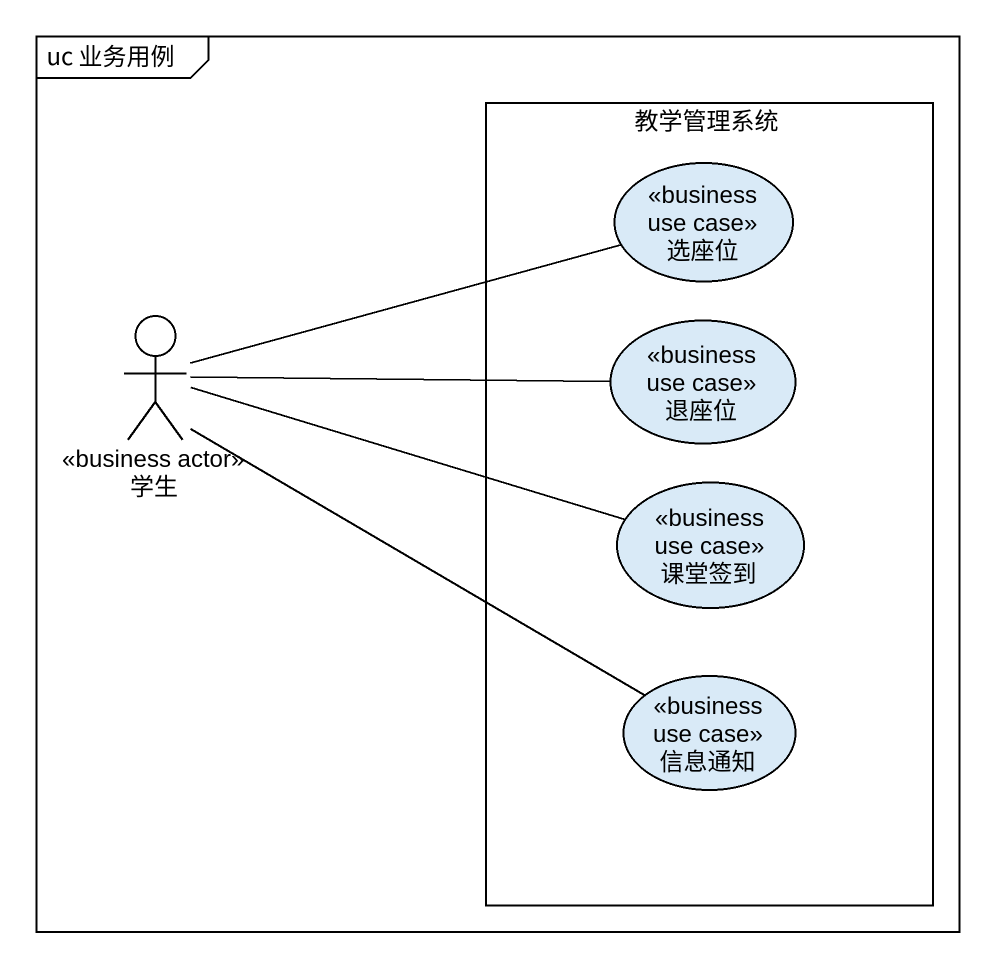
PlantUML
@startuml
mainframe uc 业务用例
rectangle 教学管理系统 {
  usecase 选座位 <<business use case>>
  usecase 退座位 <<business use case>>
  usecase 课堂签到 <<business use case>>
  usecase 信息通知 <<business use case>>
}
actor 学生 <<business actor>>
学生 -right- 选座位
学生 -right- 退座位
学生 -right- 课堂签到
学生 -right- 信息通知
@enduml
